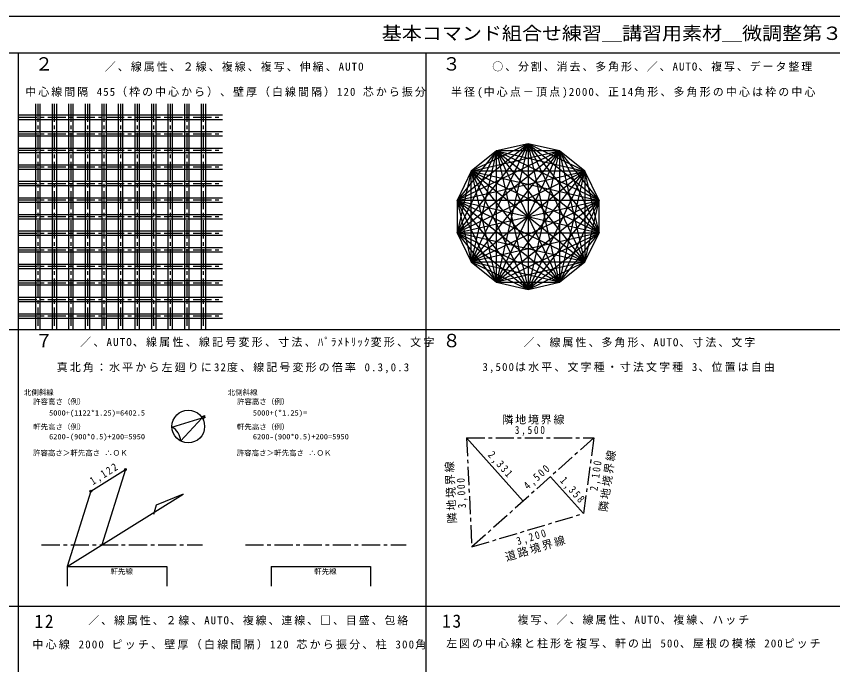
# Model space of a CAD drawing. Units: millimetres at full size, sheet at 1:100; details may follow other scales. Extents: x -54652 to 58452, y -19402 to 19598.
# Drawn here: x -16866 to 5565, y 1788 to 19598 of the extents above; entities that cross this region are included whole.
import ezdxf
from ezdxf.enums import TextEntityAlignment as Align

# ---------------------------------------------------------------- set-up
doc = ezdxf.new("R2010")
doc.units = ezdxf.units.MM
doc.header["$LTSCALE"] = 100
doc.header["$PDMODE"] = 32
doc.header["$PDSIZE"] = 50
doc.linetypes.add('CHAIN1', pattern=[8, 5, -1, 1, -1])
for name, color, linetype in [('0-0_作図ﾚｲﾔｰ', 4, 'Continuous'), ('0-7_作図例', 4, 'Continuous'), ('0-F_枠', 3, 'Continuous')]:
    doc.layers.add(name, color=color, linetype=linetype)
doc.styles.add('ＭＳ 明朝', font='')
doc.styles.get('ＭＳ 明朝').set_extended_font_data('MS Mincho')

msp = doc.modelspace()

# ---------------------------------------------------------------- linework, layer by layer
at = {"layer": '0-0_作図ﾚｲﾔｰ', "color": 7, "linetype": 'CHAIN1'}
msp.add_line((-10572.4, 5080.2), (-6155.1, 5080.2), dxfattribs=at)
at = {"layer": '0-0_作図ﾚｲﾔｰ', "color": 2}
for p, q in [((-9865.6, 4485.9), (-7134.9, 4485.9)), ((-9865.6, 4485.9), (-9865.6, 3939.8)), ((-7134.9, 4485.9), (-7134.9, 3939.8))]:
    msp.add_line(p, q, dxfattribs=at)
at = {"layer": '0-7_作図例', "color": 7}
for p, q in [((-16339.7, 17197.7), (-16339.7, 10997.7)), ((-16219.7, 17197.7), (-16219.7, 10997.7)), ((-15884.7, 17197.7), (-15884.7, 10997.7)), ((-15764.7, 17197.7), (-15764.7, 10997.7)), ((-15429.7, 17197.7), (-15429.7, 10997.7)), ((-15309.7, 17197.7), (-15309.7, 10997.7)), ((-14974.7, 17197.7), (-14974.7, 10997.7)), ((-14854.7, 17197.7), (-14854.7, 10997.7)), ((-14519.7, 17197.7), (-14519.7, 10997.7)), ((-14399.7, 17197.7), (-14399.7, 10997.7)), ((-14064.7, 17197.7), (-14064.7, 10997.7)), ((-13944.7, 17197.7), (-13944.7, 10997.7)), ((-13609.7, 17197.7), (-13609.7, 10997.7)), ((-13489.7, 17197.7), (-13489.7, 10997.7)), ((-13154.7, 17197.7), (-13154.7, 10997.7)), ((-13034.7, 17197.7), (-13034.7, 10997.7)), ((-12699.7, 17197.7), (-12699.7, 10997.7)), ((-12579.7, 17197.7), (-12579.7, 10997.7)), ((-12244.7, 17197.7), (-12244.7, 10997.7)), ((-12124.7, 17197.7), (-12124.7, 10997.7)), ((-11789.7, 17197.7), (-11789.7, 10997.7)), ((-11669.7, 17197.7), (-11669.7, 10997.7)), ((-16804.7, 16887.7), (-11204.7, 16887.7)), ((-16804.7, 16767.7), (-11204.7, 16767.7)), ((-16804.7, 16432.7), (-11204.7, 16432.7)), ((-16804.7, 16312.7), (-11204.7, 16312.7)), ((-16804.7, 15977.7), (-11204.7, 15977.7)), ((-16804.7, 15857.7), (-11204.7, 15857.7)), ((-16804.7, 15522.7), (-11204.7, 15522.7)), ((-16804.7, 15402.7), (-11204.7, 15402.7)), ((-16804.7, 15067.7), (-11204.7, 15067.7)), ((-16804.7, 14947.7), (-11204.7, 14947.7)), ((-16804.7, 14612.7), (-11204.7, 14612.7)), ((-16804.7, 14492.7), (-11204.7, 14492.7)), ((-16804.7, 14157.7), (-11204.7, 14157.7)), ((-16804.7, 14037.7), (-11204.7, 14037.7)), ((-16804.7, 13702.7), (-11204.7, 13702.7)), ((-16804.7, 13582.7), (-11204.7, 13582.7)), ((-16804.7, 13247.7), (-11204.7, 13247.7)), ((-16804.7, 13127.7), (-11204.7, 13127.7)), ((-16804.7, 12792.7), (-11204.7, 12792.7)), ((-16804.7, 12672.7), (-11204.7, 12672.7)), ((-16804.7, 12337.7), (-11204.7, 12337.7)), ((-16804.7, 12217.7), (-11204.7, 12217.7)), ((-16804.7, 11882.7), (-11204.7, 11882.7)), ((-16804.7, 11762.7), (-11204.7, 11762.7)), ((-16804.7, 11427.7), (-11204.7, 11427.7)), ((-16804.7, 11307.7), (-11204.7, 11307.7))]:
    msp.add_line(p, q, dxfattribs=at)
at = {"layer": '0-7_作図例', "linetype": 'CHAIN1'}
for p, q in [((-16279.7, 17197.7), (-16279.7, 10997.7)), ((-15824.7, 17197.7), (-15824.7, 10997.7)), ((-15369.7, 17197.7), (-15369.7, 10997.7)), ((-14914.7, 17197.7), (-14914.7, 10997.7)), ((-14459.7, 17197.7), (-14459.7, 10997.7)), ((-14004.7, 17197.7), (-14004.7, 10997.7)), ((-13549.7, 17197.7), (-13549.7, 10997.7)), ((-13094.7, 17197.7), (-13094.7, 10997.7)), ((-12639.7, 17197.7), (-12639.7, 10997.7)), ((-12184.7, 17197.7), (-12184.7, 10997.7)), ((-11729.7, 17197.7), (-11729.7, 10997.7)), ((-16804.7, 16827.7), (-11204.7, 16827.7)), ((-16804.7, 16372.7), (-11204.7, 16372.7)), ((-16804.7, 15917.7), (-11204.7, 15917.7)), ((-16804.7, 15462.7), (-11204.7, 15462.7)), ((-16804.7, 15007.7), (-11204.7, 15007.7)), ((-16804.7, 14552.7), (-11204.7, 14552.7)), ((-16804.7, 14097.7), (-11204.7, 14097.7)), ((-16804.7, 13642.7), (-11204.7, 13642.7)), ((-16804.7, 13187.7), (-11204.7, 13187.7)), ((-16804.7, 12732.7), (-11204.7, 12732.7)), ((-16804.7, 12277.7), (-11204.7, 12277.7)), ((-16804.7, 11822.7), (-11204.7, 11822.7)), ((-16804.7, 11367.7), (-11204.7, 11367.7))]:
    msp.add_line(p, q, dxfattribs=at)
at = {"layer": '0-7_作図例'}
for p, q in [((-2804.7, 16097.7), (-4368.3, 15344.7)), ((-2804.7, 16097.7), (-2804.7, 12097.7)), ((-1241, 15344.7), (-2804.7, 16097.7)), ((-3672.4, 15899.6), (-4754.5, 14542.7)), ((-1936.9, 15899.6), (-4754.5, 14542.7)), ((-1936.9, 15899.6), (-4368.3, 12850.7)), ((-3672.4, 15899.6), (-1936.9, 12295.7)), ((-1936.9, 15899.6), (-3672.4, 15899.6)), ((-3672.4, 12295.7), (-1936.9, 15899.6)), ((-1936.9, 15899.6), (-1936.9, 12295.7)), ((-1936.9, 15899.6), (-854.8, 13652.6)), ((-854.8, 14542.7), (-1936.9, 15899.6)), ((-4368.3, 15344.7), (-4754.5, 13652.6)), ((-4368.3, 15344.7), (-1241, 12850.7)), ((-4368.3, 12850.7), (-1241, 15344.7)), ((-854.8, 13652.6), (-1241, 15344.7)), ((-4754.5, 14542.7), (-854.8, 13652.6)), ((-4754.5, 14542.7), (-4368.3, 12850.7)), ((-4754.5, 13652.6), (-854.8, 14542.7)), ((-1241, 12850.7), (-854.8, 14542.7)), ((-4754.5, 13652.6), (-3672.4, 12295.7)), ((-1936.9, 12295.7), (-854.8, 13652.6)), ((-4368.3, 12850.7), (-2804.7, 12097.7)), ((-2804.7, 12097.7), (-1241, 12850.7)), ((-3672.4, 12295.7), (-1936.9, 12295.7)), ((-12591.2, 8312.8), (-11759.8, 8567)), ((-12352.7, 7931.2), (-11759.8, 8567)), ((-4494.7, 8018), (-2942.6, 6279.2)), ((-14819.9, 6554.7), (-13868.8, 7149)), ((-13868.8, 7149), (-14514.5, 5080.2)), ((-1286, 5938.3), (-2190, 6951)), ((-14819.9, 6554.7), (-15465.6, 4485.9))]:
    msp.add_line(p, q, dxfattribs=at)
at = {"layer": '0-7_作図例', "color": 7, "linetype": 'CHAIN1'}
for p, q in [((-4494.7, 8018), (-4351.8, 5021.4)), ((-994.7, 8018), (-1286, 5938.3)), ((-4351.8, 5021.4), (-1286, 5938.3)), ((-16172.4, 5080.2), (-11755.1, 5080.2))]:
    msp.add_line(p, q, dxfattribs=at)
at = {"layer": '0-7_作図例', "color": 2}
for p, q in [((-15465.6, 4485.9), (-12734.9, 4485.9)), ((-15465.6, 4485.9), (-15465.6, 3939.8)), ((-12734.9, 4485.9), (-12734.9, 3939.8))]:
    msp.add_line(p, q, dxfattribs=at)
at = {"layer": '0-7_作図例'}
msp.add_lwpolyline([(-2804.7, 12097.7), (-1936.9, 12295.7), (-1241, 12850.7), (-854.8, 13652.6), (-854.8, 14542.7), (-1241, 15344.7), (-1936.9, 15899.6), (-2804.7, 16097.7), (-3672.4, 15899.6), (-4368.3, 15344.7), (-4754.5, 14542.7), (-4754.5, 13652.6), (-4368.3, 12850.7), (-3672.4, 12295.7)], close=True, dxfattribs=at)
for points in [[(-4754.5, 14542.7), (-2804.7, 16097.7), (-4754.5, 13652.6)], [(-4368.3, 12850.7), (-2804.7, 16097.7), (-3672.4, 12295.7)], [(-1936.9, 12295.7), (-2804.7, 16097.7), (-1241, 12850.7)], [(-854.8, 13652.6), (-2804.7, 16097.7), (-854.8, 14542.7)], [(-4754.5, 13652.6), (-3672.4, 15899.6), (-4368.3, 12850.7)], [(-1241, 15344.7), (-4754.5, 13652.6), (-1936.9, 15899.6)], [(-1241, 15344.7), (-4368.3, 15344.7), (-1936.9, 15899.6)], [(-3672.4, 12295.7), (-3672.4, 15899.6), (-2804.7, 12097.7)], [(-1241, 12850.7), (-3672.4, 15899.6), (-854.8, 13652.6)], [(-854.8, 14542.7), (-3672.4, 15899.6), (-1241, 15344.7)], [(-1241, 15344.7), (-2804.7, 12097.7), (-1936.9, 15899.6)], [(-1241, 15344.7), (-1241, 12850.7), (-1936.9, 15899.6)], [(-854.8, 14542.7), (-4754.5, 14542.7), (-1241, 15344.7)], [(-4368.3, 12850.7), (-4368.3, 15344.7), (-3672.4, 12295.7)], [(-2804.7, 12097.7), (-4368.3, 15344.7), (-1936.9, 12295.7)], [(-854.8, 13652.6), (-4368.3, 15344.7), (-854.8, 14542.7)], [(-854.8, 14542.7), (-3672.4, 12295.7), (-1241, 15344.7)], [(-854.8, 14542.7), (-1936.9, 12295.7), (-1241, 15344.7)], [(-3672.4, 12295.7), (-4754.5, 14542.7), (-2804.7, 12097.7)], [(-1936.9, 12295.7), (-4754.5, 14542.7), (-1241, 12850.7)], [(-854.8, 13652.6), (-4368.3, 12850.7), (-854.8, 14542.7)], [(-854.8, 13652.6), (-2804.7, 12097.7), (-854.8, 14542.7)], [(-2804.7, 12097.7), (-4754.5, 13652.6), (-1936.9, 12295.7)], [(-1241, 12850.7), (-4754.5, 13652.6), (-854.8, 13652.6)], [(-1241, 12850.7), (-3672.4, 12295.7), (-854.8, 13652.6)], [(-1936.9, 12295.7), (-4368.3, 12850.7), (-1241, 12850.7)], [(-11747.1, 8603.2), (-11696.2, 8635), (-11721.7, 8562.5), (-11670.8, 8594.3)], [(-15465.6, 4485.9), (-12285.3, 6473.2), (-13028.1, 6172.6), (-13095.9, 5915)]]:
    msp.add_lwpolyline(points, dxfattribs=at)
at = {"layer": '0-7_作図例', "color": 7, "linetype": 'CHAIN1'}
msp.add_lwpolyline([(-4494.7, 8018), (-994.7, 8018), (-4351.8, 5021.4)], dxfattribs=at)
at = {"layer": '0-7_作図例'}
msp.add_circle((-12141.4, 8328.5), 450, dxfattribs=at)
msp.add_arc((-12802.4, 7915.5), 450, 1.99998, 61.99998, dxfattribs=at)
for p in [(-13868.8, 7149), (-14819.9, 6554.7)]:
    msp.add_point(p, dxfattribs=at)
at = {"layer": '0-F_枠', "color": 6}
for p, q in [((-28004.7, 19597.7), (27995.3, 19597.7)), ((-28004.7, 18597.7), (27995.3, 18597.7)), ((-16804.7, -19402.3), (-16804.7, 18597.7)), ((-5604.7, -19402.3), (-5604.7, 18597.7)), ((-28004.7, 10997.7), (27995.3, 10997.7)), ((-28004.7, 3397.7), (27995.3, 3397.7))]:
    msp.add_line(p, q, dxfattribs=at)

# ---------------------------------------------------------------- texts
at = {"layer": '0-0_作図ﾚｲﾔｰ', "style": 'ＭＳ 明朝'}
for s, p in [('北側斜線', (-11058.6, 9148.9)), ('許容高さ（例）', (-10805.4, 8895.7)), ('5000+(*1.25)=', (-10366.7, 8586.7)), ('軒先高さ（例）', (-10805.4, 8202.8)), ('6200-(900*0.5)+200=5950', (-10366.7, 7933.5)), ('許容高さ＞軒先高さ ∴ＯＫ', (-10809.8, 7486.7)), ('軒先線', (-8680.2, 4229.5))]:
    msp.add_text(s, height=146.6, dxfattribs=at).set_placement(p, align=Align.BOTTOM_LEFT)
at = {"layer": '0-7_作図例', "style": 'ＭＳ 明朝'}
for s, p in [('北側斜線', (-16658.6, 9148.9)), ('許容高さ（例）', (-16405.4, 8895.7)), ('5000+(1122*1.25)=6402.5', (-15966.7, 8586.7)), ('軒先高さ（例）', (-16405.4, 8202.8)), ('6200-(900*0.5)+200=5950', (-15966.7, 7933.5)), ('許容高さ＞軒先高さ ∴ＯＫ', (-16409.8, 7486.7)), ('軒先線', (-14280.2, 4229.5))]:
    msp.add_text(s, height=146.6, dxfattribs=at).set_placement(p, align=Align.BOTTOM_LEFT)
at = {"layer": '0-7_作図例', "color": 7, "char_height": 219.9, "attachment_point": 7, "style": 'ＭＳ 明朝'}
for s, insert in [('\\T1.19;／、線属性、２線、複線、複写、伸縮、AUTO', (-14434.2, 18078)), ('\\T1.18;○、分割、消去、多角形、／、AUTO、複写、データ整理', (-3789.2, 18081)), ('\\T1.19;中心線間隔\\~455（枠の中心から）、壁厚（白線間隔）120\\~芯から振分', (-16619.6, 17384.5)), ('\\T1.2;半径(中心点－頂点)2000、正14角形、多角形の中心は枠の中心', (-4923.4, 17353.9)), ('\\T1.21;／、AUTO、線属性、線記号変形、寸法、ﾊﾟﾗﾒﾄﾘｯｸ変形、文字', (-15113.5, 10513.5)), ('\\T1.19;／、線属性、多角形、AUTO、寸法、文字', (-2927.7, 10506.9)), ('\\T1.2;真北角：水平から左廻りに32度、線記号変形の倍率\\~0.3,0.3', (-15755.5, 9790.8)), ('\\T1.2;3,500は水平、文字種・寸法文字種\\~3、位置は自由', (-4059, 9798.2)), ('\\T1.17;隣地境界線', (-3509.1, 8383.3)), ('\\T1.38;\\W0.85;3,500', (-3169.7, 8068)), ('\\T1.18;／、線属性、２線、AUTO、複線、連線、□、目盛、包絡', (-14889, 2868.7)), ('\\T1.19;複写、／、線属性、AUTO、複線、ハッチ', (-3093.1, 2884)), ('\\T1.21;中心線\\~2000\\~ピッチ、壁厚（白線間隔）120\\~芯から振分、柱\\~300角', (-16424.2, 2204.3)), ('\\T1.19;左図の中心線と柱形を複写、軒の出\\~500、屋根の模様\\~200ピッチ', (-5055.9, 2235.3))]:
    msp.add_mtext(s, dxfattribs=dict(at, insert=insert))
for s, insert, rotation in [('\\T1.38;\\W0.85;2,331', (-3964.4, 7499), 311.752), ('\\T1.17;隣地境界線', (-609.5, 5972.1), 82.026), ('\\T1.38;\\W0.85;1,122', (-14731.3, 6669), 32), ('\\T1.17;隣地境界線', (-4749.1, 5675.2), 92.729), ('\\T1.38;\\W0.85;4,500', (-2770.6, 6542), 41.752), ('\\T1.38;\\W0.85;2,100', (-842.8, 6543.3), 82.026), ('\\T1.38;\\W0.85;3,000', (-4452.9, 6092.8), 92.729), ('\\T1.38;\\W0.85;1,358', (-1983.7, 6795), 311.752), ('\\T1.38;\\W0.85;3,200', (-3069.4, 5016.2), 16.65), ('\\T1.17;道路境界線', (-3388.9, 4606.4), 16.65)]:
    msp.add_mtext(s, dxfattribs=dict(at, insert=insert, rotation=rotation))
at = {"layer": '0-F_枠', "style": 'ＭＳ 明朝', "width": 1.1}
msp.add_text('基本コマンド組合せ練習＿講習用素材＿微調整第３版・・・', height=366.6, dxfattribs=at).set_placement((-6823.8, 18838.7), align=Align.BOTTOM_LEFT)
at = {"layer": '0-F_枠', "style": 'ＭＳ 明朝'}
for s, p in [('２', (-16354.7, 17997.7)), ('３', (-5154.7, 17997.7)), ('７', (-16354.7, 10397.7)), ('８', (-5154.7, 10397.7))]:
    msp.add_text(s, height=366.6, dxfattribs=at).set_placement(p, align=Align.BOTTOM_LEFT)
at = {"layer": '0-F_枠', "char_height": 366.6, "attachment_point": 7, "style": 'ＭＳ 明朝'}
for s, insert in [('\\T1.21;\\W0.95;12', (-16367.2, 2797.7)), ('\\T1.21;\\W0.95;13', (-5167.2, 2797.7))]:
    msp.add_mtext(s, dxfattribs=dict(at, insert=insert))

doc.saveas('drawing.dxf')
